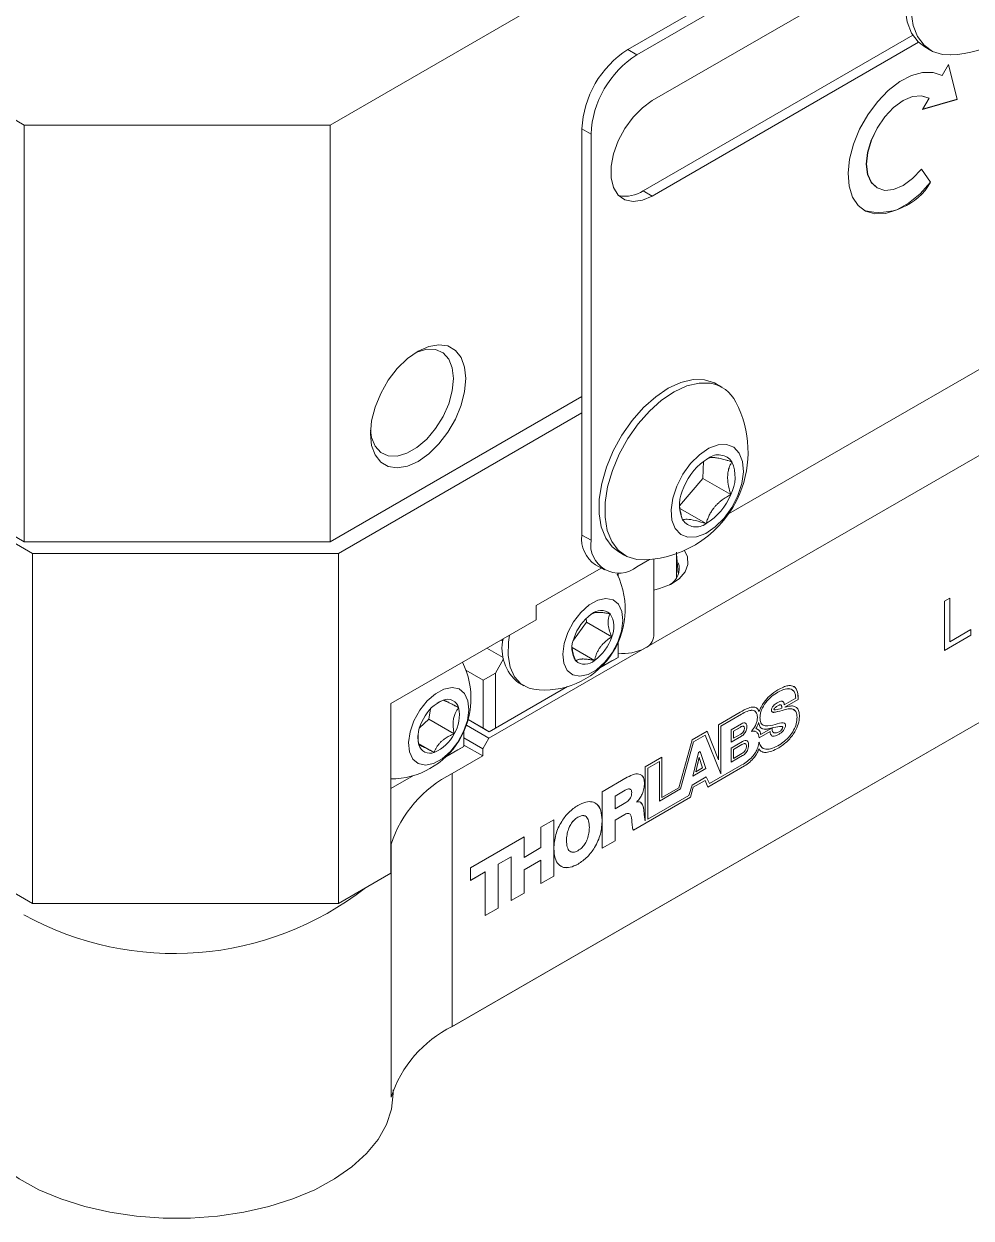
# Model space of a CAD drawing. Header units: millimetres. Extents: x 2 to 278, y 1 to 215.
# Drawn here: x 212.99 to 226.89, y 152.1 to 169.63 of the extents above; entities that cross this region are included whole.
import ezdxf

# ---------------------------------------------------------------- set-up
doc = ezdxf.new("R2010")
doc.units = ezdxf.units.MM

msp = doc.modelspace()

# ---------------------------------------------------------------- linework, layer by layer
at = {"color": 7, "linetype": 'Continuous', "lineweight": 18}
for p, q in [((212.996, 168.147), (194.505, 178.821)), ((235.977, 178.822), (217.486, 168.147)), ((231.733, 174.959), (221.855, 169.256)), ((231.867, 174.882), (221.989, 169.179)), ((226.123, 170.762), (222.213, 168.505)), ((222.079, 167.182), (226.038, 169.467)), ((221.855, 169.256), (221.989, 169.179)), ((222.213, 167.105), (226.123, 169.362)), ((226.215, 169.293), (226.303, 169.242)), ((226.467, 168.872), (226.466, 168.873)), ((226.466, 168.873), (226.467, 168.872)), ((226.562, 169.037), (226.467, 168.872)), ((226.688, 168.525), (226.561, 169.036)), ((226.689, 168.524), (226.562, 169.037)), ((226.276, 168.542), (226.181, 168.377)), ((226.181, 168.378), (226.688, 168.525)), ((226.181, 168.377), (226.689, 168.524)), ((226.276, 168.542), (226.275, 168.543)), ((226.688, 168.525), (226.689, 168.524)), ((212.996, 168.147), (217.486, 168.147)), ((212.996, 162.029), (212.996, 168.147)), ((217.486, 168.147), (217.486, 162.029)), ((221.181, 168.09), (221.315, 168.013)), ((221.181, 168.09), (221.181, 162.127)), ((221.315, 168.013), (221.315, 162.05)), ((226.298, 167.308), (226.164, 167.499)), ((226.299, 167.307), (226.165, 167.499)), ((226.298, 167.308), (226.299, 167.307)), ((222.079, 167.182), (222.213, 167.105)), ((225.513, 167.223), (225.514, 167.223)), ((223.332, 162.436), (231.152, 166.951)), ((225.323, 166.893), (225.324, 166.893)), ((229.56, 164.768), (222.106, 160.465)), ((223.238, 164.296), (223.15, 164.347)), ((221.181, 164.162), (217.486, 162.029)), ((221.181, 163.922), (217.607, 161.858)), ((209.866, 163.735), (213.117, 161.858)), ((223.038, 163.257), (223.012, 163.242)), ((222.957, 162.958), (222.966, 163.211)), ((222.615, 162.554), (222.957, 162.958)), ((222.957, 162.958), (223.366, 162.722)), ((212.996, 162.029), (212.15, 162.517)), ((232.299, 162.429), (219.27, 154.907)), ((219.278, 154.912), (232.389, 162.48)), ((222.62, 162.517), (223.004, 162.295)), ((217.486, 162.029), (212.996, 162.029)), ((221.181, 162.127), (221.315, 162.05)), ((213.117, 161.858), (217.607, 161.858)), ((213.117, 156.719), (213.117, 161.858)), ((217.607, 161.858), (217.607, 156.719)), ((221.725, 161.878), (221.813, 161.828)), ((222.567, 161.494), (222.567, 161.853)), ((221.379, 161.691), (221.513, 161.614)), ((221.989, 161.661), (222.172, 161.766)), ((222.237, 160.647), (222.237, 161.773)), ((220.508, 161.09), (221.464, 161.642)), ((221.712, 161.518), (221.712, 161.57)), ((226.502, 161.156), (226.581, 161.202)), ((226.502, 160.43), (226.502, 161.156)), ((226.581, 161.202), (226.581, 160.559)), ((226.581, 161.202), (226.581, 160.559)), ((220.508, 160.882), (220.508, 161.09)), ((218.376, 159.652), (220.508, 160.882)), ((221.056, 160.584), (221.247, 160.846)), ((221.247, 160.846), (221.243, 160.902)), ((221.247, 160.846), (221.618, 160.632)), ((226.891, 160.655), (226.502, 160.43)), ((226.891, 160.655), (226.502, 160.43)), ((226.581, 160.559), (226.891, 160.738)), ((226.891, 160.738), (226.891, 160.655)), ((226.891, 160.738), (226.891, 160.655)), ((226.891, 160.655), (226.891, 160.655)), ((219.788, 160.467), (220.027, 160.329)), ((222.106, 160.465), (219.816, 159.143)), ((219.995, 160.586), (220.021, 160.571)), ((221.037, 160.476), (221.366, 160.286)), ((221.712, 160.33), (221.712, 160.552)), ((226.581, 160.559), (226.581, 160.559)), ((219.912, 160.101), (220.031, 160.307)), ((221.445, 160.175), (221.712, 160.33)), ((221.622, 160.278), (221.445, 160.175)), ((221.712, 160.33), (221.622, 160.278)), ((221.712, 160.33), (221.712, 160.33)), ((219.477, 160.145), (219.732, 159.998)), ((219.732, 159.998), (219.912, 160.101)), ((219.912, 160.101), (219.912, 159.29)), ((219.732, 159.29), (219.732, 159.998)), ((220.25, 159.957), (220.329, 159.911)), ((220.97, 159.901), (219.822, 159.239)), ((219.912, 159.29), (220.97, 159.901)), ((224.058, 159.821), (224.058, 159.821)), ((218.376, 157.163), (218.376, 159.652)), ((218.933, 159.423), (218.96, 159.575)), ((223.999, 159.571), (224, 159.571)), ((224.058, 159.621), (224.058, 159.621)), ((224.108, 159.628), (224.112, 159.615)), ((224.319, 159.731), (224.149, 159.633)), ((224.149, 159.633), (224.149, 159.633)), ((224.157, 159.599), (224.355, 159.712)), ((224.157, 159.599), (224.355, 159.712)), ((224.157, 159.599), (224.157, 159.599)), ((224.355, 159.712), (224.355, 159.712)), ((218.799, 159.297), (218.933, 159.423)), ((218.933, 159.423), (219.305, 159.209)), ((219.511, 159.418), (219.732, 159.29)), ((219.511, 159.418), (219.822, 159.239)), ((223.502, 159.526), (223.185, 159.342)), ((223.218, 159.321), (223.522, 159.496)), ((223.218, 159.321), (223.522, 159.496)), ((223.522, 159.496), (223.522, 159.496)), ((223.781, 159.537), (223.781, 159.537)), ((223.794, 159.442), (223.794, 159.442)), ((224.151, 159.562), (224.151, 159.562)), ((224.373, 159.461), (224.373, 159.461)), ((219.449, 159.023), (219.449, 159.246)), ((219.816, 159.143), (219.485, 159.335)), ((219.822, 159.239), (219.732, 159.29)), ((219.822, 159.239), (219.912, 159.29)), ((219.822, 159.239), (219.822, 159.239)), ((223.019, 159.247), (222.797, 159.119)), ((223.185, 158.826), (223.019, 159.247)), ((223.185, 158.826), (223.019, 159.247)), ((223.185, 159.342), (223.185, 158.826)), ((223.218, 158.623), (223.218, 159.321)), ((223.218, 158.623), (223.218, 159.321)), ((223.218, 159.321), (223.218, 159.321)), ((223.373, 159.269), (223.523, 159.355)), ((223.373, 159.087), (223.373, 159.269)), ((223.51, 159.308), (223.405, 159.248)), ((223.511, 159.308), (223.405, 159.248)), ((223.405, 159.248), (223.405, 159.143)), ((223.405, 159.248), (223.405, 159.248)), ((223.405, 159.248), (223.405, 159.143)), ((223.51, 159.308), (223.511, 159.308)), ((223.602, 159.31), (223.603, 159.31)), ((223.735, 159.284), (223.735, 159.284)), ((223.775, 159.375), (223.775, 159.375)), ((223.782, 159.151), (223.944, 159.244)), ((223.782, 159.151), (223.944, 159.244)), ((223.968, 159.292), (223.804, 159.198)), ((223.936, 159.284), (223.936, 159.284)), ((223.944, 159.244), (223.944, 159.244)), ((223.968, 159.292), (223.968, 159.292)), ((223.972, 159.294), (223.972, 159.294)), ((224.17, 159.335), (224.17, 159.335)), ((218.784, 159.067), (219.012, 158.935)), ((219.727, 158.988), (219.449, 159.148)), ((219.727, 158.884), (219.449, 159.044)), ((219.816, 159.143), (219.727, 158.988)), ((222.797, 159.119), (222.604, 158.416)), ((222.629, 158.401), (222.817, 159.089)), ((222.629, 158.401), (222.818, 159.089)), ((222.817, 159.089), (222.989, 159.189)), ((222.817, 159.089), (222.818, 159.089)), ((222.818, 159.089), (222.989, 159.189)), ((222.989, 159.189), (223.218, 158.623)), ((222.989, 159.189), (222.989, 159.189)), ((223.523, 159.174), (223.373, 159.087)), ((223.523, 159.174), (223.373, 159.087)), ((223.373, 159), (223.54, 159.097)), ((223.405, 159.143), (223.511, 159.204)), ((223.405, 159.143), (223.405, 159.143)), ((223.53, 159.053), (223.405, 158.98)), ((223.53, 159.053), (223.405, 158.98)), ((223.523, 159.174), (223.523, 159.174)), ((223.53, 159.053), (223.53, 159.053)), ((223.628, 159.043), (223.628, 159.043)), ((223.804, 159.198), (223.804, 159.198)), ((224.067, 159.199), (224.067, 159.199)), ((209.354, 158.891), (213.117, 156.719)), ((219.182, 158.869), (219.449, 159.023)), ((219.36, 158.972), (219.182, 158.869)), ((219.727, 158.884), (219.278, 158.625)), ((219.449, 159.023), (219.36, 158.972)), ((219.449, 159.023), (219.449, 159.023)), ((219.727, 158.988), (219.727, 158.884)), ((222.892, 158.935), (222.807, 158.586)), ((222.892, 158.935), (222.918, 158.95)), ((222.918, 158.95), (223, 158.698)), ((222.918, 158.95), (223, 158.698)), ((223.373, 159), (223.373, 158.791)), ((223.54, 158.888), (223.373, 158.791)), ((223.54, 158.888), (223.373, 158.792)), ((223.405, 158.98), (223.405, 158.846)), ((223.405, 158.98), (223.405, 158.846)), ((223.405, 158.98), (223.405, 158.98)), ((223.405, 158.846), (223.53, 158.918)), ((223.54, 158.888), (223.54, 158.888)), ((223.78, 158.99), (223.78, 158.99)), ((224.069, 159.003), (224.07, 159.003)), ((222.111, 158.722), (222.11, 157.931)), ((222.355, 158.863), (222.111, 158.722)), ((222.148, 158.703), (222.318, 158.801)), ((222.148, 158.703), (222.318, 158.801)), ((222.148, 157.954), (222.148, 158.703)), ((222.148, 157.954), (222.148, 158.703)), ((222.148, 158.703), (222.148, 158.703)), ((222.318, 158.801), (222.318, 158.221)), ((222.318, 158.801), (222.318, 158.801)), ((222.355, 158.272), (222.355, 158.863)), ((222.355, 158.272), (222.355, 158.863)), ((223, 158.698), (222.807, 158.586)), ((223, 158.698), (222.807, 158.586)), ((222.903, 158.863), (222.852, 158.652)), ((222.903, 158.862), (222.852, 158.652)), ((222.852, 158.652), (222.952, 158.71)), ((222.903, 158.863), (222.903, 158.862)), ((222.952, 158.71), (222.903, 158.862)), ((223, 158.698), (223, 158.698)), ((223.031, 158.426), (223.568, 158.736)), ((223.031, 158.427), (223.567, 158.736)), ((223.53, 158.751), (223.056, 158.477)), ((223.185, 158.826), (223.185, 158.826)), ((223.405, 158.846), (223.405, 158.846)), ((223.567, 158.736), (223.568, 158.736)), ((218.376, 158.404), (218.707, 158.595)), ((218.707, 158.595), (218.376, 158.404)), ((219.278, 158.625), (219.278, 154.912)), ((221.479, 158.358), (221.847, 158.57)), ((223.007, 158.576), (222.798, 158.455)), ((222.816, 158.425), (222.99, 158.525)), ((222.816, 158.425), (222.99, 158.525)), ((222.852, 158.652), (222.852, 158.652)), ((222.99, 158.525), (223.031, 158.426)), ((222.99, 158.525), (222.99, 158.525)), ((223.056, 158.477), (223.007, 158.576)), ((223.056, 158.477), (223.007, 158.576)), ((221.479, 157.945), (221.479, 158.358)), ((221.817, 158.38), (221.667, 158.294)), ((221.817, 158.38), (221.667, 158.294)), ((221.817, 158.38), (221.817, 158.38)), ((222.1, 158.483), (222.1, 158.482)), ((222.318, 158.221), (222.629, 158.401)), ((222.318, 158.221), (222.629, 158.401)), ((222.604, 158.416), (222.355, 158.272)), ((222.629, 158.401), (222.629, 158.401)), ((222.798, 158.455), (222.748, 158.301)), ((222.773, 158.278), (222.816, 158.425)), ((222.773, 158.278), (222.816, 158.425)), ((222.816, 158.425), (222.816, 158.425)), ((223.056, 158.477), (223.056, 158.477)), ((221.667, 158.294), (221.667, 158.107)), ((221.667, 158.294), (221.667, 158.107)), ((221.667, 158.294), (221.667, 158.294)), ((221.667, 158.107), (221.825, 158.198)), ((222.773, 158.278), (221.936, 157.794)), ((222.773, 158.278), (221.936, 157.794)), ((221.986, 158.209), (221.986, 158.207)), ((221.986, 158.209), (221.986, 158.207)), ((221.986, 158.209), (221.986, 158.209)), ((221.986, 158.207), (221.986, 158.207)), ((222.748, 158.301), (222.148, 157.954)), ((222.355, 158.272), (222.355, 158.272)), ((222.773, 158.278), (222.773, 158.278)), ((221.667, 158.107), (221.667, 158.107)), ((221.81, 158.024), (221.667, 157.941)), ((221.81, 158.024), (221.667, 157.941)), ((221.81, 158.024), (221.81, 158.024)), ((222.091, 158.069), (222.092, 158.069)), ((220.58, 157.839), (220.768, 157.947)), ((220.58, 157.537), (220.58, 157.839)), ((220.768, 157.947), (220.768, 157.525)), ((220.768, 157.947), (220.768, 157.525)), ((221.123, 157.985), (221.123, 157.985)), ((221.479, 157.945), (221.479, 157.945)), ((221.479, 157.945), (221.479, 157.945)), ((221.479, 157.944), (221.479, 157.943)), ((221.479, 157.531), (221.479, 157.944)), ((221.479, 157.944), (221.479, 157.943)), ((221.479, 157.944), (221.479, 157.944)), ((221.479, 157.943), (221.479, 157.943)), ((221.667, 157.941), (221.667, 157.639)), ((221.667, 157.941), (221.667, 157.639)), ((221.667, 157.941), (221.667, 157.941)), ((222.11, 157.931), (222.11, 157.931)), ((222.148, 157.954), (222.148, 157.954)), ((219.547, 157.242), (220.333, 157.696)), ((220.333, 157.696), (220.333, 157.394)), ((220.333, 157.696), (220.333, 157.394)), ((220.955, 157.641), (220.955, 157.641)), ((218.38, 157.588), (218.376, 157.572)), ((218.38, 157.588), (218.38, 153.875)), ((220.333, 157.394), (220.58, 157.537)), ((220.769, 157.526), (220.768, 157.525)), ((220.768, 157.525), (220.768, 157.525)), ((220.769, 157.524), (220.768, 157.523)), ((220.769, 157.524), (220.768, 157.524)), ((220.768, 157.524), (220.768, 157.12)), ((220.768, 157.524), (220.768, 157.523)), ((220.768, 157.523), (220.768, 157.12)), ((220.769, 157.524), (220.769, 157.524)), ((221.667, 157.639), (221.479, 157.531)), ((221.667, 157.639), (221.479, 157.531)), ((221.667, 157.639), (221.667, 157.639)), ((220.145, 157.404), (219.95, 157.292)), ((220.145, 157.404), (219.95, 157.292)), ((219.95, 157.292), (219.95, 156.648)), ((219.95, 157.292), (219.95, 156.648)), ((219.95, 157.292), (219.95, 157.292)), ((220.145, 156.76), (220.145, 157.404)), ((220.145, 157.404), (220.145, 157.404)), ((220.333, 157.394), (220.333, 157.394)), ((220.58, 157.353), (220.333, 157.211)), ((220.58, 157.353), (220.333, 157.211)), ((220.58, 157.012), (220.58, 157.353)), ((220.58, 157.353), (220.58, 157.353)), ((221.124, 157.296), (221.124, 157.296)), ((217.607, 156.719), (218.376, 157.163)), ((219.547, 157.056), (219.547, 157.242)), ((219.762, 157.181), (219.547, 157.056)), ((219.762, 157.181), (219.547, 157.057)), ((219.762, 156.539), (219.762, 157.181)), ((219.762, 157.181), (219.762, 157.181)), ((220.333, 157.211), (220.333, 156.869)), ((220.333, 157.211), (220.333, 156.869)), ((220.333, 157.211), (220.333, 157.211)), ((220.768, 157.12), (220.58, 157.012)), ((220.768, 157.12), (220.58, 157.012)), ((220.768, 157.12), (220.768, 157.12)), ((220.889, 157.261), (220.864, 157.275)), ((220.333, 156.869), (220.145, 156.76)), ((220.333, 156.869), (220.145, 156.761)), ((220.333, 156.869), (220.333, 156.869)), ((217.607, 156.719), (213.117, 156.719)), ((219.95, 156.648), (219.762, 156.539)), ((219.95, 156.648), (219.762, 156.54)), ((219.95, 156.648), (219.95, 156.648)), ((218.411, 153.981), (218.411, 153.927))]:
    msp.add_line(p, q, dxfattribs=at)
at = {"color": 7, "linetype": 'Continuous', "lineweight": 18, "flags": 128}
for points in [[(226.132, 170.781), (226.032, 170.542), (225.962, 170.303), (225.926, 170.071), (225.923, 169.855), (225.955, 169.662), (226.02, 169.498), (226.116, 169.369), (226.215, 169.293)], [(226.219, 170.73), (226.119, 170.491), (226.05, 170.252), (226.013, 170.021), (226.011, 169.804), (226.043, 169.611), (226.107, 169.447), (226.203, 169.319), (226.327, 169.229), (226.474, 169.182), (226.593, 169.176)], [(226.467, 168.872), (226.334, 168.92), (226.181, 168.92), (226.016, 168.875), (225.845, 168.785), (225.676, 168.655), (225.517, 168.49), (225.376, 168.298), (225.257, 168.087), (225.167, 167.867), (225.109, 167.648), (225.087, 167.439), (225.101, 167.251), (225.15, 167.09), (225.233, 166.965), (225.345, 166.881), (225.482, 166.842), (225.638, 166.849), (225.805, 166.903), (225.976, 167), (226.143, 167.137), (226.299, 167.307)], [(225.513, 167.223), (225.513, 167.223), (225.428, 167.303), (225.374, 167.422), (225.355, 167.572), (225.374, 167.744), (225.428, 167.925), (225.513, 168.103), (225.625, 168.266), (225.755, 168.403), (225.894, 168.505), (226.034, 168.565), (226.164, 168.577), (226.275, 168.543), (226.275, 168.543)], [(226.165, 167.499), (226.035, 167.362), (225.895, 167.26), (225.756, 167.201), (225.626, 167.188), (225.514, 167.223), (225.429, 167.302), (225.375, 167.421), (225.356, 167.571), (225.375, 167.743), (225.429, 167.924), (225.514, 168.102), (225.626, 168.266), (225.756, 168.403), (225.895, 168.505), (226.035, 168.564), (226.165, 168.577), (226.276, 168.542)], [(222.213, 168.505), (222.068, 168.401), (221.932, 168.262), (221.811, 168.097), (221.714, 167.915), (221.646, 167.726), (221.611, 167.542), (221.611, 167.373), (221.646, 167.23), (221.714, 167.119), (221.811, 167.049), (221.932, 167.023), (222.068, 167.042), (222.213, 167.105)], [(218.076, 163.614), (218.093, 163.804), (218.145, 164.005), (218.229, 164.206), (218.34, 164.399), (218.472, 164.572), (218.62, 164.717), (218.776, 164.827), (218.932, 164.897), (219.08, 164.922), (219.213, 164.903), (219.324, 164.839), (219.407, 164.734), (219.459, 164.592), (219.477, 164.423), (219.459, 164.233), (219.407, 164.032), (219.324, 163.83), (219.213, 163.638), (219.08, 163.465), (218.932, 163.32), (218.776, 163.209), (218.62, 163.14), (218.472, 163.114), (218.34, 163.134), (218.229, 163.198), (218.145, 163.303), (218.093, 163.444), (218.076, 163.614)], [(218.077, 163.668), (218.094, 163.559), (218.146, 163.43), (218.229, 163.339), (218.34, 163.29), (218.47, 163.286), (218.613, 163.328), (218.76, 163.413), (218.903, 163.536), (219.033, 163.69), (219.144, 163.866), (219.227, 164.055), (219.279, 164.244), (219.297, 164.423), (219.279, 164.581), (219.227, 164.71), (219.144, 164.802), (219.033, 164.851), (218.903, 164.854), (218.76, 164.813), (218.73, 164.798)], [(222.978, 164.407), (222.813, 164.409), (222.634, 164.367), (222.449, 164.283), (222.264, 164.158), (222.085, 163.998), (221.917, 163.808), (221.768, 163.594), (221.641, 163.364), (221.541, 163.125), (221.472, 162.886), (221.436, 162.655), (221.433, 162.439), (221.465, 162.246), (221.531, 162.082), (221.627, 161.954), (221.725, 161.878)], [(223.065, 164.356), (222.9, 164.359), (222.722, 164.317), (222.537, 164.232), (222.351, 164.108), (222.172, 163.948), (222.005, 163.758), (221.855, 163.544), (221.728, 163.314), (221.628, 163.075), (221.559, 162.836), (221.523, 162.604), (221.521, 162.388), (221.553, 162.195), (221.618, 162.032), (221.714, 161.903), (221.838, 161.814), (221.985, 161.768), (222.103, 161.762)], [(223.15, 164.347), (223.125, 164.36), (222.978, 164.407)], [(223.305, 163.457), (223.18, 163.452), (223.044, 163.401), (222.906, 163.307), (222.776, 163.177), (222.662, 163.02), (222.573, 162.846), (222.515, 162.667), (222.491, 162.496), (222.503, 162.344), (222.551, 162.221), (222.631, 162.136), (222.737, 162.095), (222.862, 162.1), (222.999, 162.151), (223.137, 162.245), (223.267, 162.375), (223.38, 162.532), (223.469, 162.706), (223.527, 162.885), (223.551, 163.056), (223.539, 163.208), (223.491, 163.331), (223.412, 163.416), (223.305, 163.457)], [(222.685, 161.9), (222.731, 161.805), (222.737, 161.693), (222.695, 161.585), (222.607, 161.486), (222.48, 161.402), (222.321, 161.34), (222.237, 161.319)], [(221.533, 161.196), (221.413, 161.17), (221.288, 161.1), (221.166, 160.991), (221.059, 160.853), (220.975, 160.697), (220.921, 160.534), (220.9, 160.379), (220.916, 160.244), (220.966, 160.14), (221.047, 160.075), (221.151, 160.055), (221.271, 160.08), (221.397, 160.15), (221.519, 160.259), (221.626, 160.397), (221.71, 160.553), (221.764, 160.716), (221.784, 160.871), (221.769, 161.006), (221.718, 161.11), (221.638, 161.175), (221.533, 161.196)], [(220.119, 160.658), (220.103, 160.552), (220.098, 160.357), (220.128, 160.185), (220.192, 160.044), (220.286, 159.94), (220.406, 159.877), (220.474, 159.862)], [(219.379, 159.867), (219.276, 159.889), (219.156, 159.866), (219.03, 159.797), (218.908, 159.691), (218.801, 159.554), (218.715, 159.398), (218.66, 159.235), (218.638, 159.08), (218.652, 158.943), (218.701, 158.837), (218.78, 158.771), (218.884, 158.748), (219.003, 158.772), (219.129, 158.84), (219.251, 158.947), (219.359, 159.084), (219.444, 159.24), (219.5, 159.402), (219.521, 159.558), (219.507, 159.694), (219.459, 159.8), (219.379, 159.867)], [(212.291, 153.242), (212.454, 153.044), (212.668, 152.849), (212.922, 152.672), (213.213, 152.514), (213.535, 152.379), (213.885, 152.268), (214.255, 152.183), (214.642, 152.126), (215.037, 152.097), (215.436, 152.097), (215.831, 152.126), (216.218, 152.183), (216.588, 152.268), (216.938, 152.379), (217.26, 152.514), (217.551, 152.672), (217.805, 152.849), (218.019, 153.044), (218.189, 153.252), (218.312, 153.471), (218.386, 153.697), (218.411, 153.927)]]:
    msp.add_lwpolyline(points, dxfattribs=at)
at = {"color": 7, "linetype": 'Continuous', "lineweight": 18}
for centre, radius, start, end in [((226.523, 170.76), 1.586, 272.5247, 27.4807), ((222.644, 168.023), 1.464, 122.6055, 177.3945), ((222.777, 167.946), 1.464, 122.6055, 177.3945), ((225.543, 167.73), 0.865, 255.2579, 330.823), ((221.815, 167.572), 0.471, 258.7165, 304.1129), ((222.982, 163.852), 0.511, 26.2609, 80.5531), ((222.033, 163.346), 1.586, 337.3399, 27.4807), ((223.482, 162.514), 0.865, 120.8599, 158.5987), ((223.184, 163.061), 0.244, 35.4995, 126.7438), ((222.87, 162.981), 0.559, 332.4331, 23.456), ((222.033, 163.346), 1.586, 272.5247, 337.3399), ((223.172, 162.571), 0.559, 152.4331, 203.456), ((222.56, 163.038), 0.865, 300.8599, 338.5987), ((222.858, 162.49), 0.244, 215.4995, 306.7438), ((221.634, 162.069), 0.457, 172.7442, 235.9436), ((221.726, 161.983), 0.416, 170.786, 309.2033), ((222.339, 161.633), 0.27, 298.1424, 19.0505), ((220.632, 161.035), 1.184, 262.3574, 25.8422), ((221.461, 160.813), 0.207, 49.6307, 133.1256), ((221.72, 160.406), 0.687, 125.6916, 161.976), ((221.297, 160.78), 0.354, 335.2777, 32.6538), ((220.965, 160.844), 0.687, 305.6916, 341.976), ((222.014, 160.669), 0.224, 294.3747, 354.3052), ((220.66, 160.463), 0.652, 167.5428, 230.9119), ((221.388, 160.47), 0.354, 155.2777, 212.6538), ((221.797, 161.056), 0.667, 262.7289, 297.6847), ((221.224, 160.437), 0.207, 229.6307, 313.1256), ((218.369, 159.729), 1.184, 270.3216, 26.5843), ((219.363, 159.18), 0.566, 112.4165, 153.8893), ((219.211, 159.549), 0.166, 15.2132, 112.822), ((218.862, 159.484), 0.521, 328.1348, 12.0048), ((219.297, 159.153), 0.521, 148.1348, 192.0048), ((218.948, 159.088), 0.166, 195.2132, 292.822), ((218.797, 159.458), 0.566, 292.4165, 333.8893), ((220.061, 157.038), 1.769, 116.2961, 161.911), ((215.197, 160.544), 4.562, 241.0882, 307.9628), ((220.061, 153.325), 1.769, 116.2961, 161.911)]:
    msp.add_arc(centre, radius, start, end, dxfattribs=at)
for points, knots in [([(223.383, 163.203), (223.376, 163.205), (223.356, 163.211), (223.33, 163.219), (223.298, 163.229), (223.265, 163.238), (223.227, 163.247), (223.191, 163.255), (223.158, 163.261), (223.13, 163.265), (223.106, 163.267), (223.085, 163.267), (223.07, 163.265), (223.056, 163.263), (223.047, 163.26), (223.04, 163.258), (223.038, 163.257)], [0, 0, 0, 0, 0.03883, 0.1166, 0.155556, 0.238619, 0.322154, 0.407544, 0.493762, 0.57354, 0.654037, 0.736529, 0.819573, 0.864564, 0.954781, 1, 1, 1, 1]), ([(223.366, 162.722), (223.354, 162.762), (223.33, 162.844), (223.317, 162.953), (223.322, 163.042), (223.337, 163.106), (223.358, 163.16), (223.375, 163.188), (223.383, 163.203)], [0, 0, 0, 0, 0.216119, 0.439625, 0.593243, 0.751996, 0.87543, 1, 1, 1, 1]), ([(222.613, 162.603), (222.613, 162.599), (222.612, 162.583), (222.615, 162.551), (222.619, 162.516), (222.627, 162.471), (222.639, 162.418), (222.652, 162.372), (222.659, 162.349)], [0, 0, 0, 0, 0.042414, 0.210454, 0.381215, 0.466991, 0.732581, 1, 1, 1, 1]), ([(223.004, 162.295), (223.009, 162.313), (223.021, 162.35), (223.043, 162.405), (223.072, 162.46), (223.103, 162.507), (223.136, 162.548), (223.167, 162.581), (223.202, 162.613), (223.237, 162.64), (223.28, 162.671), (223.322, 162.698), (223.355, 162.716), (223.366, 162.722)], [0, 0, 0, 0, 0.107745, 0.216086, 0.327188, 0.439788, 0.516283, 0.593432, 0.672515, 0.752184, 0.81378, 0.937706, 1, 1, 1, 1]), ([(222.659, 162.349), (222.668, 162.352), (222.693, 162.361), (222.771, 162.358), (222.894, 162.328), (222.978, 162.303), (223.004, 162.295)], [0, 0, 0, 0, 0.180942, 0.506293, 0.843975, 1, 1, 1, 1]), ([(222.567, 161.877), (222.569, 161.856), (222.575, 161.794), (222.584, 161.692), (222.589, 161.611), (222.592, 161.572)], [0, 0, 0, 0, 0.210032, 0.620169, 1, 1, 1, 1]), ([(221.595, 160.971), (221.59, 160.972), (221.574, 160.975), (221.554, 160.978), (221.528, 160.982), (221.502, 160.986), (221.472, 160.989), (221.444, 160.991), (221.418, 160.991), (221.395, 160.99), (221.376, 160.988), (221.358, 160.984), (221.346, 160.979), (221.337, 160.975), (221.332, 160.973), (221.33, 160.971)], [0, 0, 0, 0, 0.042663, 0.128071, 0.170832, 0.262254, 0.354465, 0.447843, 0.542252, 0.630126, 0.718996, 0.809089, 0.900059, 0.949507, 1, 1, 1, 1]), ([(221.618, 160.632), (221.607, 160.66), (221.584, 160.719), (221.567, 160.796), (221.564, 160.859), (221.57, 160.904), (221.581, 160.941), (221.59, 160.961), (221.595, 160.971)], [0, 0, 0, 0, 0.216113, 0.439614, 0.593233, 0.751987, 0.875425, 1, 1, 1, 1]), ([(221.366, 160.286), (221.369, 160.301), (221.377, 160.33), (221.392, 160.374), (221.411, 160.418), (221.431, 160.454), (221.453, 160.487), (221.475, 160.514), (221.502, 160.542), (221.526, 160.564), (221.557, 160.59), (221.587, 160.612), (221.611, 160.627), (221.618, 160.632)], [0, 0, 0, 0, 0.107817, 0.216649, 0.327368, 0.439781, 0.497168, 0.59382, 0.672575, 0.752172, 0.813843, 0.937774, 1, 1, 1, 1]), ([(221.037, 160.47), (221.038, 160.46), (221.04, 160.44), (221.046, 160.409), (221.054, 160.38), (221.065, 160.345), (221.076, 160.312), (221.086, 160.288), (221.09, 160.279)], [0, 0, 0, 0, 0.164602, 0.334391, 0.495988, 0.621481, 0.873523, 1, 1, 1, 1]), ([(221.09, 160.279), (221.093, 160.282), (221.101, 160.287), (221.112, 160.293), (221.124, 160.297), (221.137, 160.301), (221.155, 160.304), (221.173, 160.306), (221.188, 160.307), (221.205, 160.307), (221.227, 160.306), (221.257, 160.303), (221.283, 160.3), (221.309, 160.296), (221.335, 160.292), (221.355, 160.288), (221.366, 160.286)], [0, 0, 0, 0, 0.0901039, 0.1804119, 0.2204419, 0.3008831, 0.3822675, 0.4647118, 0.5062343, 0.5476163, 0.6309797, 0.7155764, 0.801326, 0.844454, 0.9221578, 1, 1, 1, 1]), ([(224.056, 159.853), (224.016, 159.827), (223.945, 159.781), (223.862, 159.686), (223.81, 159.605), (223.79, 159.558), (223.781, 159.537)], [0, 0, 0, 0, 0.370413, 0.659867, 0.84661, 1, 1, 1, 1]), ([(223.794, 159.442), (223.795, 159.462), (223.797, 159.499), (223.822, 159.579), (223.879, 159.672), (223.965, 159.761), (224.027, 159.801), (224.058, 159.821)], [0, 0, 0, 0, 0.134679, 0.257286, 0.494977, 0.745543, 1, 1, 1, 1]), ([(223.794, 159.442), (223.795, 159.461), (223.797, 159.499), (223.822, 159.579), (223.879, 159.672), (223.965, 159.761), (224.027, 159.801), (224.058, 159.821)], [0, 0, 0, 0, 0.134679, 0.257286, 0.494977, 0.745543, 1, 1, 1, 1]), ([(224.355, 159.712), (224.354, 159.749), (224.351, 159.828), (224.311, 159.898), (224.255, 159.918), (224.202, 159.916), (224.134, 159.895), (224.084, 159.868), (224.056, 159.853)], [0, 0, 0, 0, 0.211166, 0.446808, 0.552781, 0.674848, 0.821169, 1, 1, 1, 1]), ([(224.058, 159.821), (224.094, 159.839), (224.163, 159.872), (224.239, 159.875), (224.268, 159.852), (224.275, 159.846)], [0, 0, 0, 0, 0.445555, 0.866047, 1, 1, 1, 1]), ([(224.058, 159.821), (224.094, 159.839), (224.164, 159.873), (224.244, 159.872), (224.29, 159.84), (224.314, 159.795), (224.317, 159.753), (224.319, 159.731)], [0, 0, 0, 0, 0.287197, 0.558239, 0.696739, 0.840355, 1, 1, 1, 1]), ([(224.355, 159.712), (224.353, 159.749), (224.351, 159.826), (224.317, 159.894), (224.282, 159.905), (224.276, 159.907)], [0, 0, 0, 0, 0.426919, 0.903321, 1, 1, 1, 1]), ([(219.147, 159.703), (219.139, 159.699), (219.117, 159.69), (219.085, 159.675), (219.061, 159.661), (219.052, 159.656)], [0, 0, 0, 0, 0.227021, 0.68331, 1, 1, 1, 1]), ([(219.372, 159.593), (219.367, 159.595), (219.354, 159.602), (219.336, 159.612), (219.313, 159.623), (219.291, 159.635), (219.265, 159.648), (219.241, 159.66), (219.22, 159.671), (219.202, 159.68), (219.186, 159.687), (219.173, 159.692), (219.164, 159.696), (219.156, 159.699), (219.151, 159.701), (219.148, 159.702), (219.147, 159.703)], [0, 0, 0, 0, 0.0388482, 0.1166185, 0.155556, 0.2388021, 0.3227678, 0.407795, 0.4937618, 0.5737784, 0.6547013, 0.7367373, 0.8195732, 0.8645991, 0.9548157, 1, 1, 1, 1]), ([(219.305, 159.209), (219.3, 159.241), (219.29, 159.306), (219.29, 159.392), (219.304, 159.463), (219.324, 159.515), (219.347, 159.558), (219.364, 159.581), (219.372, 159.593)], [0, 0, 0, 0, 0.216113, 0.439614, 0.593233, 0.751987, 0.875425, 1, 1, 1, 1]), ([(223.781, 159.537), (223.773, 159.552), (223.755, 159.586), (223.701, 159.609), (223.612, 159.585), (223.543, 159.548), (223.502, 159.526)], [0, 0, 0, 0, 0.172596, 0.380101, 0.623633, 1, 1, 1, 1]), ([(223.781, 159.537), (223.774, 159.554), (223.766, 159.574), (223.749, 159.58), (223.747, 159.581)], [0, 0, 0, 0, 0.871393, 1, 1, 1, 1]), ([(224.045, 159.663), (224.026, 159.65), (223.998, 159.632), (223.972, 159.593), (223.964, 159.569), (223.963, 159.558), (223.963, 159.552)], [0, 0, 0, 0, 0.508339, 0.744846, 0.865693, 1, 1, 1, 1]), ([(223.999, 159.571), (223.999, 159.572), (224, 159.573), (224, 159.574), (224.002, 159.578), (224.009, 159.586), (224.028, 159.602), (224.045, 159.613), (224.058, 159.621)], [0, 0, 0, 0, 0.01741, 0.036526, 0.058712, 0.147402, 0.41052, 1, 1, 1, 1]), ([(224.006, 159.56), (224.006, 159.56), (224.003, 159.561), (224, 159.564), (224, 159.569), (223.999, 159.571)], [0, 0, 0, 0, 0.123335, 0.566459, 1, 1, 1, 1]), ([(224, 159.571), (224, 159.572), (224, 159.573), (224, 159.574), (224.002, 159.578), (224.009, 159.586), (224.028, 159.602), (224.045, 159.613), (224.058, 159.621)], [0, 0, 0, 0, 0.01741, 0.036526, 0.058712, 0.147402, 0.41052, 1, 1, 1, 1]), ([(224.114, 159.585), (224.083, 159.574), (224.049, 159.563), (224.013, 159.559), (224.005, 159.56), (224, 159.564), (224, 159.569), (224, 159.571)], [0, 0, 0, 0, 0.7340463, 0.8269774, 0.895049, 0.9480982, 1, 1, 1, 1]), ([(224.149, 159.633), (224.149, 159.641), (224.149, 159.656), (224.142, 159.672), (224.132, 159.682), (224.113, 159.688), (224.083, 159.683), (224.058, 159.67), (224.045, 159.663)], [0, 0, 0, 0, 0.1374199, 0.2585951, 0.3736614, 0.490016, 0.7373958, 1, 1, 1, 1]), ([(224.058, 159.621), (224.064, 159.624), (224.075, 159.63), (224.089, 159.635), (224.098, 159.636), (224.101, 159.634), (224.101, 159.634)], [0, 0, 0, 0, 0.422739, 0.744557, 0.99559, 1, 1, 1, 1]), ([(224.058, 159.621), (224.064, 159.624), (224.075, 159.63), (224.09, 159.635), (224.1, 159.636), (224.103, 159.632), (224.105, 159.631)], [0, 0, 0, 0, 0.374154, 0.658985, 0.881167, 1, 1, 1, 1]), ([(224.112, 159.615), (224.113, 159.61), (224.114, 159.6), (224.114, 159.59), (224.114, 159.585)], [0, 0, 0, 0, 0.517445, 1, 1, 1, 1]), ([(224.149, 159.633), (224.149, 159.641), (224.149, 159.656), (224.144, 159.666), (224.142, 159.671)], [0, 0, 0, 0, 0.546861, 1, 1, 1, 1]), ([(224.151, 159.562), (224.177, 159.568), (224.227, 159.578), (224.282, 159.577), (224.3, 159.555), (224.303, 159.551)], [0, 0, 0, 0, 0.457492, 0.89266, 1, 1, 1, 1]), ([(224.151, 159.562), (224.177, 159.568), (224.228, 159.579), (224.291, 159.571), (224.333, 159.529), (224.337, 159.481), (224.339, 159.455)], [0, 0, 0, 0, 0.283784, 0.553722, 0.762442, 1, 1, 1, 1]), ([(224.162, 159.6), (224.161, 159.6), (224.159, 159.6), (224.158, 159.599), (224.157, 159.599)], [0, 0, 0, 0, 0.558105, 1, 1, 1, 1]), ([(224.373, 159.461), (224.372, 159.488), (224.37, 159.537), (224.344, 159.589), (224.3, 159.617), (224.238, 159.619), (224.188, 159.607), (224.162, 159.6)], [0, 0, 0, 0, 0.208194, 0.382385, 0.547555, 0.757629, 1, 1, 1, 1]), ([(224.373, 159.461), (224.372, 159.487), (224.369, 159.536), (224.351, 159.581), (224.334, 159.591), (224.33, 159.593)], [0, 0, 0, 0, 0.485425, 0.89157, 1, 1, 1, 1]), ([(223.522, 159.496), (223.55, 159.512), (223.605, 159.542), (223.67, 159.558), (223.713, 159.549), (223.738, 159.529), (223.754, 159.494), (223.756, 159.462), (223.757, 159.444)], [0, 0, 0, 0, 0.2596133, 0.5042935, 0.6194949, 0.734392, 0.8575073, 1, 1, 1, 1]), ([(223.522, 159.496), (223.55, 159.512), (223.605, 159.542), (223.67, 159.557), (223.71, 159.551), (223.722, 159.539), (223.727, 159.534)], [0, 0, 0, 0, 0.374257, 0.726987, 0.89306, 1, 1, 1, 1]), ([(223.757, 159.444), (223.755, 159.425), (223.752, 159.388), (223.725, 159.316), (223.692, 159.272), (223.671, 159.244)], [0, 0, 0, 0, 0.284663, 0.559152, 1, 1, 1, 1]), ([(223.828, 159.345), (223.824, 159.348), (223.811, 159.358), (223.797, 159.391), (223.795, 159.424), (223.794, 159.442)], [0, 0, 0, 0, 0.17436, 0.560834, 1, 1, 1, 1]), ([(223.984, 159.336), (223.932, 159.325), (223.866, 159.311), (223.814, 159.354), (223.797, 159.39), (223.795, 159.424), (223.794, 159.442)], [0, 0, 0, 0, 0.549138, 0.688118, 0.834107, 1, 1, 1, 1]), ([(223.963, 159.552), (223.964, 159.546), (223.966, 159.533), (223.986, 159.521), (224.049, 159.53), (224.108, 159.548), (224.151, 159.562)], [0, 0, 0, 0, 0.0802626, 0.1641072, 0.3824131, 1, 1, 1, 1]), ([(223.972, 159.531), (223.974, 159.529), (223.987, 159.519), (224.051, 159.532), (224.108, 159.549), (224.151, 159.562)], [0, 0, 0, 0, 0.054663, 0.301552, 1, 1, 1, 1]), ([(224.339, 159.455), (224.337, 159.422), (224.333, 159.36), (224.291, 159.26), (224.229, 159.17), (224.148, 159.091), (224.088, 159.052), (224.057, 159.033)], [0, 0, 0, 0, 0.202997, 0.380347, 0.554846, 0.771411, 1, 1, 1, 1]), ([(224.069, 159.003), (224.115, 159.034), (224.201, 159.093), (224.302, 159.223), (224.363, 159.353), (224.37, 159.425), (224.373, 159.461)], [0, 0, 0, 0, 0.314908, 0.592703, 0.795763, 1, 1, 1, 1]), ([(224.07, 159.003), (224.115, 159.034), (224.201, 159.093), (224.302, 159.223), (224.363, 159.353), (224.37, 159.425), (224.373, 159.461)], [0, 0, 0, 0, 0.314908, 0.592703, 0.795763, 1, 1, 1, 1]), ([(223.551, 159.318), (223.549, 159.319), (223.543, 159.321), (223.528, 159.318), (223.517, 159.312), (223.51, 159.308)], [0, 0, 0, 0, 0.171516, 0.572485, 1, 1, 1, 1]), ([(223.566, 159.288), (223.566, 159.294), (223.565, 159.306), (223.557, 159.317), (223.545, 159.321), (223.529, 159.318), (223.517, 159.312), (223.511, 159.308)], [0, 0, 0, 0, 0.2108655, 0.3895958, 0.5613353, 0.7736399, 1, 1, 1, 1]), ([(223.511, 159.204), (223.518, 159.208), (223.532, 159.218), (223.549, 159.237), (223.559, 159.256), (223.565, 159.272), (223.566, 159.282), (223.566, 159.288)], [0, 0, 0, 0, 0.263178, 0.536223, 0.679634, 0.829867, 1, 1, 1, 1]), ([(223.523, 159.355), (223.534, 159.361), (223.556, 159.372), (223.581, 159.369), (223.595, 159.354), (223.601, 159.335), (223.602, 159.319), (223.603, 159.31)], [0, 0, 0, 0, 0.262638, 0.514536, 0.654613, 0.812515, 1, 1, 1, 1]), ([(223.603, 159.31), (223.602, 159.298), (223.6, 159.277), (223.588, 159.243), (223.569, 159.214), (223.547, 159.19), (223.531, 159.179), (223.523, 159.174)], [0, 0, 0, 0, 0.233634, 0.429534, 0.609083, 0.811503, 1, 1, 1, 1]), ([(223.602, 159.31), (223.602, 159.298), (223.6, 159.277), (223.588, 159.243), (223.569, 159.214), (223.547, 159.19), (223.531, 159.179), (223.523, 159.174)], [0, 0, 0, 0, 0.233634, 0.429534, 0.609083, 0.811503, 1, 1, 1, 1]), ([(223.587, 159.361), (223.589, 159.359), (223.596, 159.353), (223.601, 159.335), (223.602, 159.319), (223.602, 159.31)], [0, 0, 0, 0, 0.202279, 0.566976, 1, 1, 1, 1]), ([(223.671, 159.244), (223.689, 159.248), (223.709, 159.253), (223.723, 159.244), (223.724, 159.243)], [0, 0, 0, 0, 0.880627, 1, 1, 1, 1]), ([(223.671, 159.244), (223.688, 159.246), (223.721, 159.251), (223.755, 159.229), (223.776, 159.195), (223.78, 159.165), (223.782, 159.151)], [0, 0, 0, 0, 0.285153, 0.557728, 0.774206, 1, 1, 1, 1]), ([(223.735, 159.284), (223.744, 159.3), (223.761, 159.329), (223.771, 159.36), (223.775, 159.375)], [0, 0, 0, 0, 0.531692, 1, 1, 1, 1]), ([(223.735, 159.284), (223.744, 159.3), (223.761, 159.329), (223.771, 159.36), (223.775, 159.375)], [0, 0, 0, 0, 0.531692, 1, 1, 1, 1]), ([(223.804, 159.198), (223.802, 159.212), (223.798, 159.241), (223.773, 159.27), (223.749, 159.279), (223.735, 159.284)], [0, 0, 0, 0, 0.301019, 0.598638, 1, 1, 1, 1]), ([(223.804, 159.198), (223.802, 159.212), (223.798, 159.241), (223.777, 159.267), (223.757, 159.275), (223.748, 159.278)], [0, 0, 0, 0, 0.3464603, 0.6890087, 1, 1, 1, 1]), ([(223.775, 159.375), (223.779, 159.353), (223.785, 159.308), (223.843, 159.271), (223.9, 159.279), (223.936, 159.284)], [0, 0, 0, 0, 0.25479, 0.522987, 1, 1, 1, 1]), ([(223.831, 159.285), (223.831, 159.285), (223.857, 159.265), (223.897, 159.275), (223.936, 159.284)], [0, 0, 0, 0, 0.03152, 1, 1, 1, 1]), ([(223.936, 159.284), (223.942, 159.286), (223.952, 159.289), (223.963, 159.291), (223.968, 159.292)], [0, 0, 0, 0, 0.55694, 1, 1, 1, 1]), ([(223.936, 159.284), (223.942, 159.286), (223.953, 159.289), (223.963, 159.291), (223.968, 159.292)], [0, 0, 0, 0, 0.55694, 1, 1, 1, 1]), ([(223.944, 159.244), (223.945, 159.23), (223.948, 159.205), (223.963, 159.179), (223.989, 159.169), (224.025, 159.176), (224.052, 159.191), (224.067, 159.199)], [0, 0, 0, 0, 0.210708, 0.385024, 0.548448, 0.756707, 1, 1, 1, 1]), ([(223.972, 159.294), (224.008, 159.301), (224.057, 159.312), (224.108, 159.319), (224.119, 159.315), (224.121, 159.314)], [0, 0, 0, 0, 0.721683, 0.965634, 1, 1, 1, 1]), ([(223.972, 159.294), (224.009, 159.302), (224.058, 159.314), (224.109, 159.318), (224.124, 159.314), (224.127, 159.311), (224.128, 159.309), (224.128, 159.307), (224.128, 159.306)], [0, 0, 0, 0, 0.664568, 0.889211, 0.957686, 0.973941, 0.987622, 1, 1, 1, 1]), ([(223.987, 159.229), (223.986, 159.23), (223.982, 159.232), (223.973, 159.25), (223.972, 159.275), (223.972, 159.294)], [0, 0, 0, 0, 0.0470063, 0.2724872, 1, 1, 1, 1]), ([(224.036, 159.225), (224.029, 159.224), (224.014, 159.221), (223.997, 159.222), (223.985, 159.229), (223.972, 159.25), (223.972, 159.274), (223.972, 159.294)], [0, 0, 0, 0, 0.198373, 0.356661, 0.48918, 0.610042, 1, 1, 1, 1]), ([(224.17, 159.335), (224.169, 159.342), (224.168, 159.357), (224.149, 159.372), (224.086, 159.368), (224.027, 159.35), (223.984, 159.336)], [0, 0, 0, 0, 0.089597, 0.178615, 0.397079, 1, 1, 1, 1]), ([(224.128, 159.306), (224.127, 159.301), (224.125, 159.292), (224.119, 159.278), (224.111, 159.266), (224.1, 159.254), (224.083, 159.242), (224.061, 159.233), (224.045, 159.228), (224.036, 159.225)], [0, 0, 0, 0, 0.1058661, 0.2001971, 0.2906117, 0.3871712, 0.541966, 0.7424173, 1, 1, 1, 1]), ([(224.067, 159.199), (224.079, 159.207), (224.104, 159.222), (224.137, 159.254), (224.159, 159.287), (224.169, 159.315), (224.17, 159.328), (224.17, 159.335)], [0, 0, 0, 0, 0.277056, 0.534545, 0.763848, 0.877102, 1, 1, 1, 1]), ([(224.067, 159.199), (224.079, 159.207), (224.104, 159.222), (224.137, 159.254), (224.159, 159.287), (224.169, 159.315), (224.17, 159.328), (224.17, 159.335)], [0, 0, 0, 0, 0.277056, 0.534545, 0.763848, 0.877102, 1, 1, 1, 1]), ([(224.17, 159.335), (224.17, 159.342), (224.169, 159.355), (224.161, 159.36), (224.159, 159.362)], [0, 0, 0, 0, 0.614476, 1, 1, 1, 1]), ([(218.774, 159.182), (218.774, 159.172), (218.774, 159.154), (218.776, 159.118), (218.781, 159.081), (218.786, 159.054), (218.787, 159.045)], [0, 0, 0, 0, 0.20571, 0.403479, 0.800681, 1, 1, 1, 1]), ([(218.787, 159.045), (218.79, 159.044), (218.794, 159.043), (218.801, 159.04), (218.81, 159.036), (218.819, 159.032), (218.834, 159.026), (218.848, 159.019), (218.86, 159.013), (218.874, 159.006), (218.893, 158.997), (218.917, 158.984), (218.94, 158.973), (218.963, 158.961), (218.985, 158.949), (219.003, 158.94), (219.012, 158.935)], [0, 0, 0, 0, 0.090104, 0.180412, 0.220442, 0.300883, 0.382267, 0.464712, 0.506234, 0.547616, 0.63098, 0.715576, 0.801326, 0.844454, 0.922158, 1, 1, 1, 1]), ([(219.012, 158.935), (219.017, 158.947), (219.027, 158.972), (219.047, 159.008), (219.07, 159.044), (219.094, 159.073), (219.12, 159.099), (219.145, 159.12), (219.175, 159.142), (219.203, 159.159), (219.237, 159.178), (219.27, 159.194), (219.296, 159.205), (219.305, 159.209)], [0, 0, 0, 0, 0.107817, 0.216649, 0.327368, 0.439781, 0.497168, 0.59382, 0.672575, 0.752172, 0.813843, 0.937774, 1, 1, 1, 1]), ([(223.78, 159.088), (223.776, 159.061), (223.767, 159.01), (223.73, 158.933), (223.677, 158.862), (223.608, 158.8), (223.557, 158.768), (223.53, 158.751)], [0, 0, 0, 0, 0.192428, 0.364898, 0.537621, 0.757448, 1, 1, 1, 1]), ([(223.577, 159.063), (223.575, 159.064), (223.568, 159.067), (223.552, 159.063), (223.537, 159.056), (223.53, 159.053)], [0, 0, 0, 0, 0.148948, 0.562476, 1, 1, 1, 1]), ([(223.596, 159.023), (223.596, 159.031), (223.595, 159.046), (223.586, 159.061), (223.571, 159.067), (223.552, 159.064), (223.537, 159.056), (223.53, 159.053)], [0, 0, 0, 0, 0.219171, 0.402032, 0.573212, 0.780589, 1, 1, 1, 1]), ([(223.54, 159.097), (223.552, 159.103), (223.577, 159.115), (223.604, 159.111), (223.619, 159.094), (223.627, 159.072), (223.628, 159.053), (223.628, 159.043)], [0, 0, 0, 0, 0.258004, 0.507896, 0.648867, 0.809076, 1, 1, 1, 1]), ([(223.628, 159.043), (223.627, 159.029), (223.626, 159.005), (223.612, 158.966), (223.591, 158.933), (223.567, 158.906), (223.548, 158.894), (223.54, 158.888)], [0, 0, 0, 0, 0.237889, 0.435826, 0.615004, 0.814865, 1, 1, 1, 1]), ([(223.628, 159.043), (223.627, 159.029), (223.626, 159.005), (223.612, 158.966), (223.591, 158.933), (223.566, 158.906), (223.548, 158.894), (223.54, 158.888)], [0, 0, 0, 0, 0.237889, 0.435826, 0.615004, 0.814865, 1, 1, 1, 1]), ([(223.614, 159.097), (223.616, 159.096), (223.621, 159.09), (223.626, 159.072), (223.627, 159.053), (223.628, 159.043)], [0, 0, 0, 0, 0.108007, 0.514991, 1, 1, 1, 1]), ([(223.852, 158.993), (223.836, 159), (223.801, 159.017), (223.788, 159.062), (223.78, 159.088)], [0, 0, 0, 0, 0.433754, 1, 1, 1, 1]), ([(224.057, 159.033), (224.021, 159.015), (223.952, 158.98), (223.865, 158.978), (223.804, 159.014), (223.788, 159.063), (223.78, 159.088)], [0, 0, 0, 0, 0.296066, 0.570524, 0.779216, 1, 1, 1, 1]), ([(223.984, 159.174), (223.985, 159.173), (223.996, 159.168), (224.025, 159.177), (224.052, 159.191), (224.067, 159.199)], [0, 0, 0, 0, 0.051646, 0.489034, 1, 1, 1, 1]), ([(223.53, 158.918), (223.539, 158.924), (223.556, 158.935), (223.576, 158.959), (223.589, 158.982), (223.595, 159.003), (223.596, 159.016), (223.596, 159.023)], [0, 0, 0, 0, 0.2554031, 0.5239992, 0.6685054, 0.8229474, 1, 1, 1, 1]), ([(223.567, 158.736), (223.594, 158.754), (223.644, 158.788), (223.708, 158.857), (223.755, 158.925), (223.772, 158.969), (223.78, 158.99)], [0, 0, 0, 0, 0.310425, 0.600069, 0.808012, 1, 1, 1, 1]), ([(223.568, 158.736), (223.594, 158.754), (223.644, 158.788), (223.708, 158.857), (223.755, 158.925), (223.772, 158.969), (223.78, 158.99)], [0, 0, 0, 0, 0.310425, 0.600069, 0.808012, 1, 1, 1, 1]), ([(223.78, 158.99), (223.786, 158.979), (223.8, 158.955), (223.838, 158.937), (223.893, 158.933), (223.973, 158.952), (224.035, 158.985), (224.07, 159.003)], [0, 0, 0, 0, 0.1266166, 0.2732455, 0.4461935, 0.6934353, 1, 1, 1, 1]), ([(223.828, 158.945), (223.831, 158.943), (223.847, 158.934), (223.894, 158.934), (223.972, 158.951), (224.035, 158.984), (224.069, 159.003)], [0, 0, 0, 0, 0.0427878, 0.2705785, 0.596222, 1, 1, 1, 1]), ([(221.847, 158.57), (221.882, 158.588), (221.95, 158.622), (222.028, 158.622), (222.073, 158.59), (222.096, 158.546), (222.098, 158.504), (222.1, 158.482)], [0, 0, 0, 0, 0.288451, 0.557374, 0.694678, 0.838281, 1, 1, 1, 1]), ([(222.058, 158.597), (222.062, 158.594), (222.079, 158.583), (222.095, 158.545), (222.098, 158.504), (222.1, 158.483)], [0, 0, 0, 0, 0.142032, 0.545564, 1, 1, 1, 1]), ([(221.885, 158.396), (221.883, 158.397), (221.873, 158.402), (221.849, 158.397), (221.828, 158.386), (221.817, 158.38)], [0, 0, 0, 0, 0.14025, 0.548667, 1, 1, 1, 1]), ([(221.912, 158.346), (221.911, 158.356), (221.91, 158.375), (221.897, 158.393), (221.876, 158.401), (221.849, 158.397), (221.828, 158.386), (221.817, 158.38)], [0, 0, 0, 0, 0.197029, 0.371432, 0.543408, 0.760308, 1, 1, 1, 1]), ([(221.825, 158.198), (221.835, 158.204), (221.853, 158.216), (221.877, 158.241), (221.897, 158.271), (221.91, 158.309), (221.911, 158.333), (221.912, 158.346)], [0, 0, 0, 0, 0.211129, 0.392706, 0.559913, 0.763436, 1, 1, 1, 1]), ([(222.1, 158.483), (222.098, 158.457), (222.095, 158.406), (222.069, 158.33), (222.032, 158.261), (222.002, 158.227), (221.986, 158.209)], [0, 0, 0, 0, 0.282913, 0.557634, 0.773566, 1, 1, 1, 1]), ([(222.1, 158.482), (222.098, 158.457), (222.095, 158.406), (222.069, 158.33), (222.032, 158.261), (222.002, 158.227), (221.986, 158.209)], [0, 0, 0, 0, 0.282913, 0.557634, 0.773566, 1, 1, 1, 1]), ([(221.123, 158.158), (221.161, 158.177), (221.235, 158.213), (221.333, 158.216), (221.412, 158.173), (221.466, 158.083), (221.475, 157.992), (221.479, 157.945)], [0, 0, 0, 0, 0.204346, 0.387594, 0.56316, 0.774147, 1, 1, 1, 1]), ([(221.384, 158.18), (221.39, 158.177), (221.427, 158.16), (221.465, 158.08), (221.474, 157.991), (221.479, 157.945)], [0, 0, 0, 0, 0.0975096, 0.5333984, 1, 1, 1, 1]), ([(221.986, 158.207), (222.005, 158.209), (222.043, 158.212), (222.08, 158.157), (222.087, 158.103), (222.092, 158.069)], [0, 0, 0, 0, 0.280107, 0.555764, 1, 1, 1, 1]), ([(222.048, 158.192), (222.056, 158.184), (222.083, 158.156), (222.088, 158.104), (222.091, 158.069)], [0, 0, 0, 0, 0.306301, 1, 1, 1, 1]), ([(220.769, 157.526), (220.774, 157.592), (220.785, 157.72), (220.871, 157.914), (220.99, 158.068), (221.077, 158.127), (221.123, 158.158)], [0, 0, 0, 0, 0.2855019, 0.5500235, 0.7620286, 1, 1, 1, 1]), ([(221.219, 158.003), (221.216, 158.004), (221.203, 158.011), (221.17, 158.007), (221.139, 157.992), (221.123, 157.985)], [0, 0, 0, 0, 0.103936, 0.525223, 1, 1, 1, 1]), ([(221.291, 157.835), (221.289, 157.868), (221.285, 157.931), (221.253, 157.99), (221.212, 158.01), (221.17, 158.008), (221.139, 157.993), (221.123, 157.985)], [0, 0, 0, 0, 0.289137, 0.55879, 0.69586, 0.838853, 1, 1, 1, 1]), ([(221.864, 158.039), (221.863, 158.039), (221.856, 158.042), (221.838, 158.038), (221.819, 158.029), (221.81, 158.024)], [0, 0, 0, 0, 0.032815, 0.475397, 1, 1, 1, 1]), ([(221.915, 157.915), (221.912, 157.954), (221.909, 158.002), (221.881, 158.034), (221.863, 158.041), (221.838, 158.038), (221.82, 158.029), (221.81, 158.024)], [0, 0, 0, 0, 0.505231, 0.618049, 0.730923, 0.854052, 1, 1, 1, 1]), ([(222.091, 158.069), (222.093, 158.044), (222.096, 157.996), (222.106, 157.953), (222.11, 157.931)], [0, 0, 0, 0, 0.508019, 1, 1, 1, 1]), ([(222.092, 158.069), (222.093, 158.044), (222.096, 157.996), (222.106, 157.953), (222.11, 157.931)], [0, 0, 0, 0, 0.508019, 1, 1, 1, 1]), ([(221.123, 157.985), (221.102, 157.971), (221.063, 157.944), (221.014, 157.88), (220.98, 157.805), (220.959, 157.723), (220.956, 157.669), (220.955, 157.641)], [0, 0, 0, 0, 0.200879, 0.378022, 0.553533, 0.77136, 1, 1, 1, 1]), ([(221.123, 157.985), (221.102, 157.971), (221.064, 157.944), (221.015, 157.88), (220.98, 157.805), (220.959, 157.723), (220.956, 157.669), (220.955, 157.641)], [0, 0, 0, 0, 0.200879, 0.378022, 0.553533, 0.77136, 1, 1, 1, 1]), ([(221.123, 157.492), (221.143, 157.506), (221.182, 157.532), (221.231, 157.597), (221.266, 157.671), (221.287, 157.754), (221.289, 157.807), (221.291, 157.835)], [0, 0, 0, 0, 0.200891, 0.378037, 0.55355, 0.771375, 1, 1, 1, 1]), ([(221.479, 157.943), (221.475, 157.876), (221.466, 157.745), (221.381, 157.546), (221.259, 157.388), (221.171, 157.328), (221.124, 157.296)], [0, 0, 0, 0, 0.286668, 0.551232, 0.762619, 1, 1, 1, 1]), ([(221.479, 157.943), (221.475, 157.876), (221.466, 157.745), (221.381, 157.546), (221.259, 157.388), (221.171, 157.328), (221.124, 157.296)], [0, 0, 0, 0, 0.286668, 0.551232, 0.762619, 1, 1, 1, 1]), ([(221.936, 157.794), (221.932, 157.803), (221.923, 157.823), (221.919, 157.865), (221.916, 157.897), (221.915, 157.915)], [0, 0, 0, 0, 0.264101, 0.593094, 1, 1, 1, 1]), ([(220.955, 157.641), (220.957, 157.609), (220.961, 157.546), (220.99, 157.488), (221.019, 157.477), (221.027, 157.473)], [0, 0, 0, 0, 0.437669, 0.84589, 1, 1, 1, 1]), ([(220.955, 157.641), (220.957, 157.609), (220.961, 157.545), (220.992, 157.487), (221.034, 157.467), (221.075, 157.468), (221.106, 157.484), (221.123, 157.492)], [0, 0, 0, 0, 0.289123, 0.558793, 0.695872, 0.838864, 1, 1, 1, 1]), ([(221.124, 157.296), (221.085, 157.277), (221.01, 157.24), (220.91, 157.24), (220.832, 157.285), (220.779, 157.381), (220.772, 157.475), (220.769, 157.524)], [0, 0, 0, 0, 0.203845, 0.386498, 0.561783, 0.773096, 1, 1, 1, 1]), ([(221.124, 157.296), (221.084, 157.276), (221.009, 157.238), (220.943, 157.244), (220.913, 157.247)], [0, 0, 0, 0, 0.527415, 1, 1, 1, 1])]:
    msp.add_open_spline(points, degree=3, knots=knots, dxfattribs=at)

doc.saveas('drawing.dxf')
